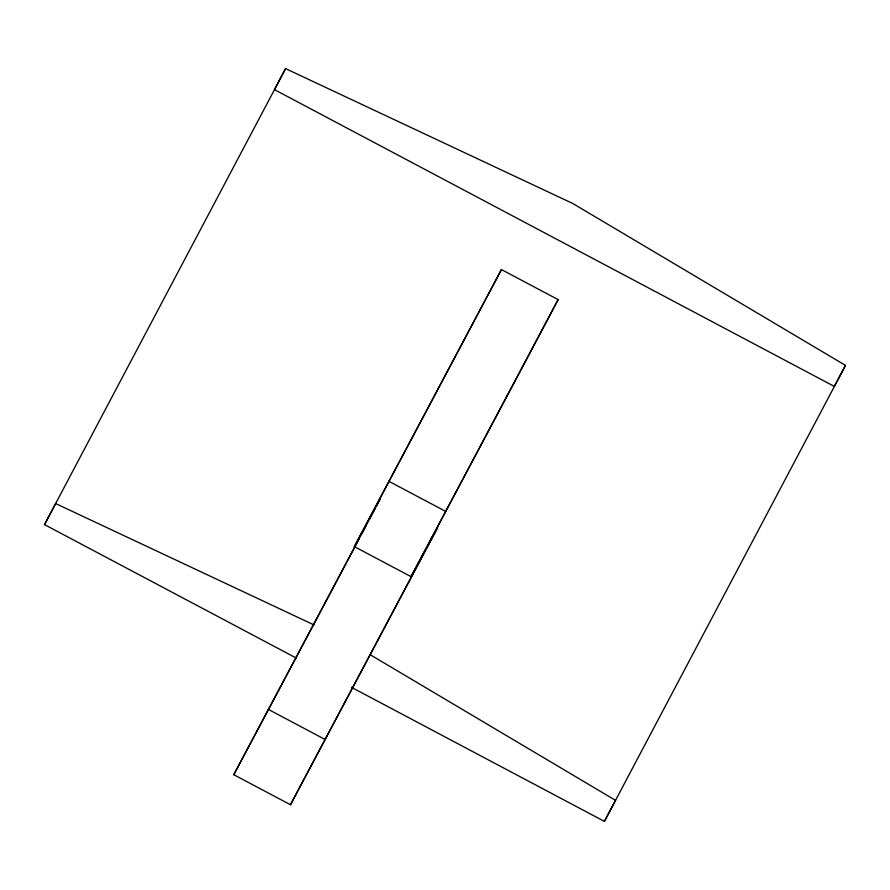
<?xml version="1.0" encoding="UTF-8"?>
<svg xmlns="http://www.w3.org/2000/svg" width="890" height="890" viewBox="0 0 890 890"><rect width="100%" height="100%" fill="white"/><g stroke="black" fill="none" stroke-linecap="round" stroke-linejoin="round"><path stroke-width="1.33" d="M296.203 658.022L44.5 524.599L285.601 68.608L572.748 203.476L845.5 365.401L604.399 821.392L351.461 687.314M290.463 804.738L437.557 527.714L290.463 804.738L233.781 774.701L380.23 498.889L376.403 506.132M354.342 546.605L501.448 269.57L558.13 299.618L523.598 364.933L411.035 576.653L354.342 546.605L501.448 269.57M346.989 561.768L359.137 538.784M362.33 532.743L366.168 525.478M369.372 519.437L375.124 508.546M411.035 576.653L558.13 299.618M285.601 68.608L274.432 89.623L834.319 386.427L845.5 365.401M44.5 524.599L55.681 503.573L313.97 624.902M233.781 774.701L346.344 562.981M604.399 821.392L615.569 800.377L370.207 654.717M388.874 481.29L445.556 511.338M268.302 709.375L324.983 739.423"/></g></svg>
